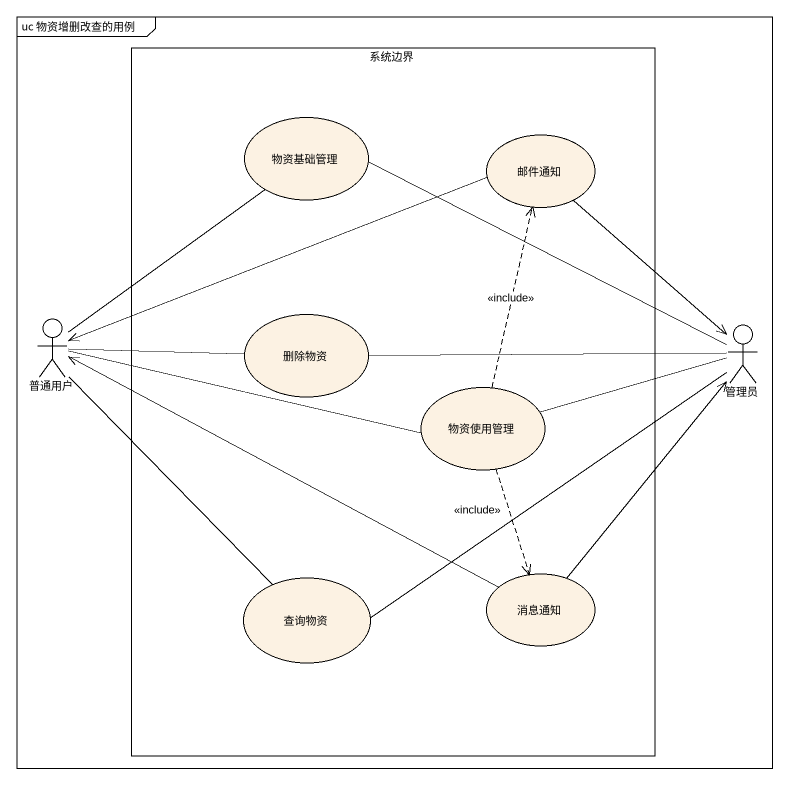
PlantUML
@startuml
mainframe uc 物资增删改查的用例
rectangle 系统边界 {
  usecase 物资基础管理
  usecase 邮件通知
  usecase 删除物资
  usecase 物资使用管理
  usecase 查询物资
  usecase 消息通知
}
actor 普通用户
actor 管理员
邮件通知 -left-> 普通用户
邮件通知 --> 管理员
普通用户 -up- 物资基础管理
普通用户 -right- 删除物资
普通用户 -right- 物资使用管理
普通用户 -- 查询物资
管理员 -left- 物资基础管理
管理员 -left- 删除物资
管理员 -left- 物资使用管理
管理员 -left- 查询物资
物资使用管理 .up.> 邮件通知 : <<include>>
物资使用管理 ..> 消息通知 : <<include>>
消息通知 -left-> 普通用户
消息通知 -up-> 管理员
@enduml
